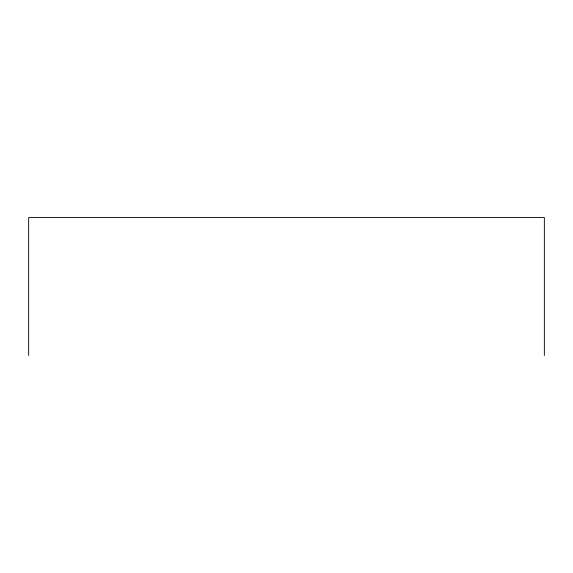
<?xml version="1.0" encoding="UTF-8"?>
<svg xmlns="http://www.w3.org/2000/svg" width="573" height="573" viewBox="0 0 573 573"><rect width="100%" height="100%" fill="white"/><g stroke="black" fill="none" stroke-linecap="round" stroke-linejoin="round"><path stroke-width="0.86" d="M544.35 355.461L544.35 217.539L28.65 217.539L28.65 355.461"/></g></svg>
